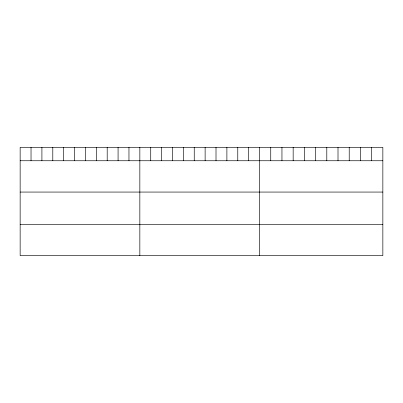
<?xml version="1.0" encoding="UTF-8"?>
<svg xmlns="http://www.w3.org/2000/svg" width="403" height="403" viewBox="0 0 403 403"><rect width="100%" height="100%" fill="white"/><g stroke="black" fill="none" stroke-linecap="round" stroke-linejoin="round"><path stroke-width="0.6" d="M382.85 160.747L382.85 255.648L20.15 255.648L20.15 147.352L382.85 147.352L382.85 160.747L20.15 160.747M20.15 192.065L382.85 192.065M20.15 224.33L382.85 224.33M371.642 147.352L371.642 160.747M360.428 147.352L360.428 160.747M349.22 147.352L349.22 160.747M338.006 147.352L338.006 160.747M326.798 147.352L326.798 160.747M315.584 147.352L315.584 160.747M304.376 147.352L304.376 160.747M293.162 147.352L293.162 160.747M281.954 147.352L281.954 160.747M270.74 147.352L270.74 160.747M259.532 147.352L259.532 255.648M248.651 147.352L248.651 160.747M237.77 147.352L237.77 160.747M226.889 147.352L226.889 160.747M216.008 147.352L216.008 160.747M205.127 147.352L205.127 160.747M194.246 147.352L194.246 160.747M183.365 147.352L183.365 160.747M172.484 147.352L172.484 160.747M161.603 147.352L161.603 160.747M150.722 147.352L150.722 160.747M139.841 147.352L139.841 255.648M128.96 147.352L128.96 160.747M118.079 147.352L118.079 160.747M107.198 147.352L107.198 160.747M96.317 147.352L96.317 160.747M85.436 147.352L85.436 160.747M74.555 147.352L74.555 160.747M63.674 147.352L63.674 160.747M52.793 147.352L52.793 160.747M41.912 147.352L41.912 160.747M31.031 147.352L31.031 160.747"/></g></svg>
